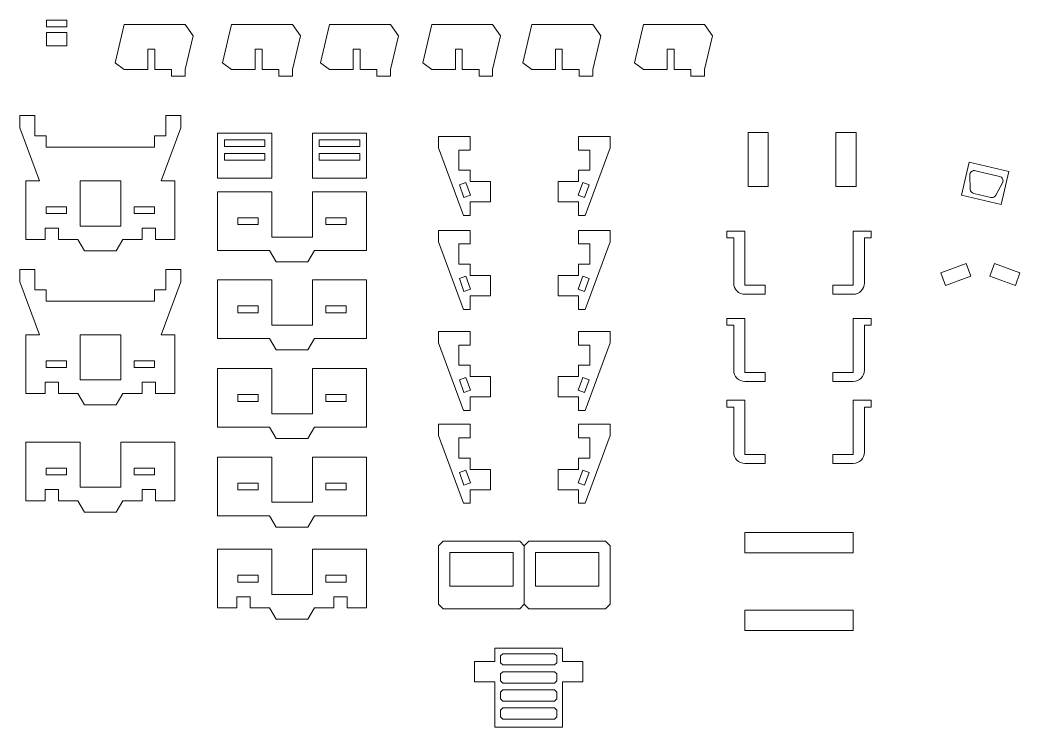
# Model space of a CAD drawing. Header units: millimetres. Extents: x 396 to 1740, y -484 to 227.
# Drawn here: x 396.6 to 839.9, y -484 to -170.6 of the extents above; entities that cross this region are included whole.
import ezdxf

# ---------------------------------------------------------------- set-up
doc = ezdxf.new("R2010")
doc.units = ezdxf.units.MM

msp = doc.modelspace()

# ---------------------------------------------------------------- linework, layer by layer
at = {"color": 5, "linetype": 'Continuous', "lineweight": 15}
for p, q in [((408.33, -170.65), (408.33, -173.65)), ((417.33, -170.65), (408.33, -170.65)), ((417.33, -170.65), (417.33, -173.65)), ((442.82, -172.59), (438.82, -189.59)), ((469.82, -172.59), (442.82, -172.59)), ((473.35, -177.59), (469.82, -172.59)), ((486.42, -189.59), (490.42, -172.59)), ((490.42, -172.59), (517.42, -172.59)), ((517.42, -172.59), (520.95, -177.59)), ((529.86, -189.59), (533.86, -172.59)), ((533.86, -172.59), (560.86, -172.59)), ((560.86, -172.59), (564.39, -177.59)), ((575.15, -189.59), (579.15, -172.59)), ((579.15, -172.59), (606.15, -172.59)), ((606.15, -172.59), (609.68, -177.59)), ((619.54, -189.59), (623.54, -172.59)), ((623.54, -172.59), (650.54, -172.59)), ((650.54, -172.59), (654.07, -177.59)), ((669.05, -189.59), (673.05, -172.59)), ((673.05, -172.59), (700.05, -172.59)), ((700.05, -172.59), (703.58, -177.59)), ((408.33, -173.65), (417.33, -173.65)), ((408.33, -182.14), (408.33, -176.14)), ((417.33, -176.14), (408.33, -176.14)), ((417.33, -182.14), (417.33, -176.14)), ((469.82, -192.59), (473.35, -177.59)), ((520.95, -177.59), (517.42, -192.59)), ((564.39, -177.59), (560.86, -192.59)), ((609.68, -177.59), (606.15, -192.59)), ((654.07, -177.59), (650.54, -192.59)), ((703.58, -177.59), (700.05, -192.59)), ((417.33, -182.14), (408.33, -182.14)), ((456.32, -183.59), (453.32, -183.59)), ((453.32, -183.59), (453.32, -192.59)), ((456.32, -192.59), (456.32, -183.59)), ((500.92, -183.59), (503.92, -183.59)), ((500.92, -192.59), (500.92, -183.59)), ((503.92, -183.59), (503.92, -192.59)), ((544.36, -183.59), (547.36, -183.59)), ((544.36, -192.59), (544.36, -183.59)), ((547.36, -183.59), (547.36, -192.59)), ((589.65, -183.59), (592.65, -183.59)), ((589.65, -192.59), (589.65, -183.59)), ((592.65, -183.59), (592.65, -192.59)), ((634.04, -183.59), (637.04, -183.59)), ((634.04, -192.59), (634.04, -183.59)), ((637.04, -183.59), (637.04, -192.59)), ((683.55, -183.59), (686.55, -183.59)), ((683.55, -192.59), (683.55, -183.59)), ((686.55, -183.59), (686.55, -192.59)), ((438.82, -189.59), (442.82, -192.59)), ((490.42, -192.59), (486.42, -189.59)), ((533.86, -192.59), (529.86, -189.59)), ((579.15, -192.59), (575.15, -189.59)), ((623.54, -192.59), (619.54, -189.59)), ((673.05, -192.59), (669.05, -189.59)), ((442.82, -192.59), (453.32, -192.59)), ((456.32, -192.59), (463.82, -192.59)), ((463.82, -195.59), (463.82, -192.59)), ((469.82, -195.59), (469.82, -192.59)), ((500.92, -192.59), (490.42, -192.59)), ((511.42, -192.59), (503.92, -192.59)), ((511.42, -195.59), (511.42, -192.59)), ((517.42, -192.59), (517.42, -195.59)), ((544.36, -192.59), (533.86, -192.59)), ((554.86, -192.59), (547.36, -192.59)), ((554.86, -195.59), (554.86, -192.59)), ((560.86, -192.59), (560.86, -195.59)), ((589.65, -192.59), (579.15, -192.59)), ((600.15, -192.59), (592.65, -192.59)), ((600.15, -195.59), (600.15, -192.59)), ((606.15, -192.59), (606.15, -195.59)), ((634.04, -192.59), (623.54, -192.59)), ((644.54, -192.59), (637.04, -192.59)), ((644.54, -195.59), (644.54, -192.59)), ((650.54, -192.59), (650.54, -195.59)), ((683.55, -192.59), (673.05, -192.59)), ((694.05, -192.59), (686.55, -192.59)), ((694.05, -195.59), (694.05, -192.59)), ((700.05, -192.59), (700.05, -195.59)), ((469.82, -195.59), (463.82, -195.59)), ((517.42, -195.59), (511.42, -195.59)), ((560.86, -195.59), (554.86, -195.59)), ((606.15, -195.59), (600.15, -195.59)), ((650.54, -195.59), (644.54, -195.59)), ((700.05, -195.59), (694.05, -195.59)), ((396.62, -218.42), (396.62, -212.97)), ((396.62, -212.97), (403.25, -212.97)), ((403.25, -212.97), (403.25, -221.97)), ((461.25, -221.97), (461.25, -212.97)), ((461.25, -212.97), (467.89, -212.97)), ((467.89, -212.97), (467.89, -218.42)), ((405.25, -241.97), (396.62, -218.42)), ((467.89, -218.42), (459.25, -241.97)), ((484.22, -220.77), (508.22, -220.77)), ((484.22, -240.77), (484.22, -220.77)), ((508.22, -220.77), (508.22, -240.77)), ((526.22, -220.77), (526.22, -240.77)), ((550.22, -220.77), (526.22, -220.77)), ((550.22, -240.77), (550.22, -220.77)), ((719.36, -244.51), (719.36, -220.51)), ((719.36, -220.51), (728.36, -220.51)), ((728.36, -244.51), (728.36, -220.51)), ((758.36, -244.51), (758.36, -220.51)), ((758.36, -220.51), (767.36, -220.51)), ((767.36, -244.51), (767.36, -220.51)), ((403.25, -221.97), (408.25, -221.97)), ((408.25, -221.97), (408.25, -226.97)), ((456.25, -226.97), (456.25, -221.97)), ((456.25, -221.97), (461.25, -221.97)), ((487.22, -226.77), (487.22, -223.77)), ((487.22, -223.77), (505.22, -223.77)), ((505.22, -223.77), (505.22, -226.77)), ((529.22, -223.77), (529.22, -226.77)), ((547.22, -223.77), (529.22, -223.77)), ((547.22, -226.77), (547.22, -223.77)), ((582.19, -222.27), (582.19, -227.27)), ((596.19, -222.27), (582.19, -222.27)), ((596.19, -228.27), (596.19, -222.27)), ((644.19, -228.27), (644.19, -222.27)), ((644.19, -222.27), (658.19, -222.27)), ((658.19, -222.27), (658.19, -227.27)), ((408.25, -226.97), (456.25, -226.97)), ((505.22, -226.77), (487.22, -226.77)), ((487.22, -229.77), (505.22, -229.77)), ((487.22, -232.77), (487.22, -229.77)), ((505.22, -229.77), (505.22, -232.77)), ((529.22, -226.77), (547.22, -226.77)), ((547.22, -229.77), (529.22, -229.77)), ((529.22, -229.77), (529.22, -232.77)), ((547.22, -232.77), (547.22, -229.77)), ((582.19, -227.27), (593.19, -257.27)), ((591.19, -228.27), (596.19, -228.27)), ((591.19, -237.27), (591.19, -228.27)), ((644.19, -228.27), (649.19, -228.27)), ((658.19, -227.27), (647.19, -257.27)), ((649.19, -228.27), (649.19, -237.27)), ((505.22, -232.77), (487.22, -232.77)), ((529.22, -232.77), (547.22, -232.77)), ((817.44, -233.7), (814, -248.31)), ((834.96, -237.83), (817.44, -233.7)), ((596.19, -237.27), (591.19, -237.27)), ((596.19, -242.27), (596.19, -237.27)), ((649.19, -237.27), (644.19, -237.27)), ((644.19, -242.27), (644.19, -237.27)), ((830.87, -239.95), (820.16, -237.43)), ((831.52, -252.43), (834.96, -237.83)), ((399.25, -267.97), (399.25, -241.97)), ((405.25, -241.97), (399.25, -241.97)), ((441.25, -241.97), (423.25, -241.97)), ((423.25, -261.97), (423.25, -241.97)), ((441.25, -241.97), (441.25, -261.97)), ((465.25, -241.97), (459.25, -241.97)), ((465.25, -241.97), (465.25, -267.97)), ((508.22, -240.77), (484.22, -240.77)), ((526.22, -240.77), (550.22, -240.77)), ((591.39, -243.64), (594.2, -242.6)), ((593.45, -249.27), (591.39, -243.64)), ((594.2, -242.6), (596.27, -248.24)), ((605.19, -242.27), (596.19, -242.27)), ((605.19, -242.27), (605.19, -251.27)), ((635.19, -242.27), (635.19, -251.27)), ((644.19, -242.27), (635.19, -242.27)), ((646.18, -242.6), (644.11, -248.24)), ((648.99, -243.64), (646.18, -242.6)), ((646.93, -249.27), (648.99, -243.64)), ((817.7, -239.43), (817.89, -245.64)), ((829.23, -248.31), (832.17, -242.84)), ((484.22, -272.85), (484.22, -246.85)), ((484.22, -246.85), (508.22, -246.85)), ((508.22, -266.85), (508.22, -246.85)), ((526.22, -266.85), (526.22, -246.85)), ((550.22, -246.85), (526.22, -246.85)), ((550.22, -246.85), (550.22, -272.85)), ((596.27, -248.24), (593.45, -249.27)), ((644.11, -248.24), (646.93, -249.27)), ((719.36, -244.51), (728.36, -244.51)), ((758.36, -244.51), (767.36, -244.51)), ((819.43, -247.53), (827.01, -249.31)), ((605.19, -251.27), (596.19, -251.27)), ((596.19, -257.27), (596.19, -251.27)), ((635.19, -251.27), (644.19, -251.27)), ((644.19, -257.27), (644.19, -251.27)), ((814, -248.31), (831.52, -252.43)), ((417.25, -253.47), (408.25, -253.47)), ((408.25, -253.47), (408.25, -256.47)), ((408.25, -256.47), (417.25, -256.47)), ((417.25, -256.47), (417.25, -253.47)), ((456.25, -253.47), (447.25, -253.47)), ((447.25, -253.47), (447.25, -256.47)), ((447.25, -256.47), (456.25, -256.47)), ((456.25, -256.47), (456.25, -253.47)), ((493.22, -261.35), (493.22, -258.35)), ((493.22, -258.35), (502.22, -258.35)), ((502.22, -261.35), (493.22, -261.35)), ((502.22, -258.35), (502.22, -261.35)), ((532.22, -261.35), (532.22, -258.35)), ((532.22, -258.35), (541.22, -258.35)), ((541.22, -261.35), (532.22, -261.35)), ((541.22, -258.35), (541.22, -261.35)), ((593.19, -257.27), (596.19, -257.27)), ((647.19, -257.27), (644.19, -257.27)), ((407.75, -262.97), (413.75, -262.97)), ((407.75, -267.97), (407.75, -262.97)), ((413.75, -262.97), (413.75, -267.97)), ((423.25, -261.97), (441.25, -261.97)), ((450.75, -262.97), (456.75, -262.97)), ((450.75, -267.97), (450.75, -262.97)), ((456.75, -262.97), (456.75, -267.97)), ((582.19, -263.91), (582.19, -268.91)), ((596.19, -263.91), (582.19, -263.91)), ((596.19, -269.91), (596.19, -263.91)), ((644.19, -263.91), (658.19, -263.91)), ((644.19, -269.91), (644.19, -263.91)), ((658.19, -263.91), (658.19, -268.91)), ((710.01, -264.22), (710.01, -267.22)), ((718.01, -264.22), (710.01, -264.22)), ((718.01, -288.22), (718.01, -264.22)), ((766.01, -288.22), (766.01, -264.22)), ((766.01, -264.22), (774.01, -264.22)), ((774.01, -264.22), (774.01, -267.22)), ((407.75, -267.97), (399.25, -267.97)), ((422.25, -267.97), (413.75, -267.97)), ((425.25, -272.97), (422.25, -267.97)), ((442.25, -267.97), (439.25, -272.97)), ((450.75, -267.97), (442.25, -267.97)), ((465.25, -267.97), (456.75, -267.97)), ((508.22, -266.85), (526.22, -266.85)), ((582.19, -268.91), (593.19, -298.91)), ((596.19, -269.91), (591.19, -269.91)), ((591.19, -269.91), (591.19, -278.91)), ((644.19, -269.91), (649.19, -269.91)), ((658.19, -268.91), (647.19, -298.91)), ((649.19, -269.91), (649.19, -278.91)), ((710.01, -267.22), (713.01, -267.22)), ((713.01, -267.22), (713.01, -287.22)), ((774.01, -267.22), (771.01, -267.22)), ((771.01, -267.22), (771.01, -287.22)), ((439.25, -272.97), (425.25, -272.97)), ((507.22, -272.85), (484.22, -272.85)), ((507.22, -272.85), (510.22, -277.85)), ((524.22, -277.85), (527.22, -272.85)), ((550.22, -272.85), (527.22, -272.85)), ((524.22, -277.85), (510.22, -277.85)), ((591.19, -278.91), (596.19, -278.91)), ((596.19, -283.91), (596.19, -278.91)), ((644.19, -283.91), (644.19, -278.91)), ((649.19, -278.91), (644.19, -278.91)), ((816.06, -278.61), (804.79, -282.74)), ((816.06, -278.61), (818.13, -284.25)), ((828.67, -278.61), (826.6, -284.25)), ((828.67, -278.61), (839.93, -282.74)), ((403.25, -281.19), (396.62, -281.19)), ((396.62, -281.19), (396.62, -286.65)), ((403.25, -290.19), (403.25, -281.19)), ((461.25, -281.19), (461.25, -290.19)), ((467.89, -281.19), (461.25, -281.19)), ((467.89, -286.65), (467.89, -281.19)), ((804.79, -282.74), (806.86, -288.38)), ((839.93, -282.74), (837.87, -288.38)), ((396.62, -286.65), (405.25, -310.19)), ((459.25, -310.19), (467.89, -286.65)), ((484.22, -311.87), (484.22, -285.87)), ((508.22, -285.87), (484.22, -285.87)), ((508.22, -305.87), (508.22, -285.87)), ((550.22, -285.87), (526.22, -285.87)), ((526.22, -285.87), (526.22, -305.87)), ((550.22, -285.87), (550.22, -311.87)), ((591.39, -285.28), (594.2, -284.24)), ((593.45, -290.91), (591.39, -285.28)), ((594.2, -284.24), (596.27, -289.88)), ((596.19, -283.91), (605.19, -283.91)), ((605.19, -283.91), (605.19, -292.91)), ((635.19, -283.91), (635.19, -292.91)), ((644.19, -283.91), (635.19, -283.91)), ((646.18, -284.24), (644.11, -289.88)), ((648.99, -285.28), (646.18, -284.24)), ((646.93, -290.91), (648.99, -285.28)), ((818.13, -284.25), (806.86, -288.38)), ((826.6, -284.25), (837.87, -288.38)), ((408.25, -290.19), (403.25, -290.19)), ((408.25, -295.19), (408.25, -290.19)), ((456.25, -290.19), (456.25, -295.19)), ((461.25, -290.19), (456.25, -290.19)), ((596.27, -289.88), (593.45, -290.91)), ((644.11, -289.88), (646.93, -290.91)), ((727.01, -288.22), (718.01, -288.22)), ((718.01, -292.22), (727.01, -292.22)), ((727.01, -292.22), (727.01, -288.22)), ((757.01, -292.22), (757.01, -288.22)), ((757.01, -288.22), (766.01, -288.22)), ((766.01, -292.22), (757.01, -292.22)), ((456.25, -295.19), (408.25, -295.19)), ((605.19, -292.91), (596.19, -292.91)), ((596.19, -298.91), (596.19, -292.91)), ((635.19, -292.91), (644.19, -292.91)), ((644.19, -298.91), (644.19, -292.91)), ((493.22, -297.37), (493.22, -300.37)), ((502.22, -297.37), (493.22, -297.37)), ((493.22, -300.37), (502.22, -300.37)), ((502.22, -300.37), (502.22, -297.37)), ((532.22, -297.37), (532.22, -300.37)), ((541.22, -297.37), (532.22, -297.37)), ((532.22, -300.37), (541.22, -300.37)), ((541.22, -300.37), (541.22, -297.37)), ((593.19, -298.91), (596.19, -298.91)), ((647.19, -298.91), (644.19, -298.91)), ((508.22, -305.87), (526.22, -305.87)), ((710.01, -302.88), (710.01, -305.88)), ((718.01, -302.88), (710.01, -302.88)), ((710.01, -305.88), (713.01, -305.88)), ((713.01, -305.88), (713.01, -325.88)), ((718.01, -326.88), (718.01, -302.88)), ((766.01, -302.88), (774.01, -302.88)), ((766.01, -326.88), (766.01, -302.88)), ((774.01, -305.88), (771.01, -305.88)), ((771.01, -305.88), (771.01, -325.88)), ((774.01, -302.88), (774.01, -305.88)), ((399.25, -336.19), (399.25, -310.19)), ((405.25, -310.19), (399.25, -310.19)), ((423.25, -310.19), (441.25, -310.19)), ((423.25, -330.19), (423.25, -310.19)), ((441.25, -310.19), (441.25, -330.19)), ((465.25, -310.19), (459.25, -310.19)), ((465.25, -310.19), (465.25, -336.19)), ((582.19, -308.7), (582.19, -313.7)), ((596.19, -308.7), (582.19, -308.7)), ((596.19, -314.7), (596.19, -308.7)), ((644.19, -308.7), (658.19, -308.7)), ((644.19, -314.7), (644.19, -308.7)), ((658.19, -308.7), (658.19, -313.7)), ((507.22, -311.87), (484.22, -311.87)), ((510.22, -316.87), (507.22, -311.87)), ((527.22, -311.87), (524.22, -316.87)), ((550.22, -311.87), (527.22, -311.87)), ((582.19, -313.7), (593.19, -343.7)), ((596.19, -314.7), (591.19, -314.7)), ((591.19, -314.7), (591.19, -323.7)), ((644.19, -314.7), (649.19, -314.7)), ((658.19, -313.7), (647.19, -343.7)), ((649.19, -314.7), (649.19, -323.7)), ((524.22, -316.87), (510.22, -316.87)), ((417.25, -321.69), (408.25, -321.69)), ((408.25, -321.69), (408.25, -324.69)), ((417.25, -324.69), (417.25, -321.69)), ((456.25, -321.69), (447.25, -321.69)), ((447.25, -321.69), (447.25, -324.69)), ((456.25, -324.69), (456.25, -321.69)), ((408.25, -324.69), (417.25, -324.69)), ((447.25, -324.69), (456.25, -324.69)), ((484.22, -351.16), (484.22, -325.16)), ((508.22, -325.16), (484.22, -325.16)), ((508.22, -345.16), (508.22, -325.16)), ((550.22, -325.16), (526.22, -325.16)), ((526.22, -325.16), (526.22, -345.16)), ((550.22, -325.16), (550.22, -351.16)), ((591.19, -323.7), (596.19, -323.7)), ((596.19, -328.7), (596.19, -323.7)), ((644.19, -328.7), (644.19, -323.7)), ((649.19, -323.7), (644.19, -323.7)), ((727.01, -326.88), (718.01, -326.88)), ((727.01, -330.88), (727.01, -326.88)), ((757.01, -326.88), (766.01, -326.88)), ((757.01, -330.88), (757.01, -326.88)), ((407.75, -331.19), (413.75, -331.19)), ((407.75, -336.19), (407.75, -331.19)), ((413.75, -331.19), (413.75, -336.19)), ((423.25, -330.19), (441.25, -330.19)), ((450.75, -331.19), (456.75, -331.19)), ((450.75, -336.19), (450.75, -331.19)), ((456.75, -331.19), (456.75, -336.19)), ((591.39, -330.07), (594.2, -329.03)), ((593.45, -335.7), (591.39, -330.07)), ((594.2, -329.03), (596.27, -334.67)), ((596.19, -328.7), (605.19, -328.7)), ((605.19, -328.7), (605.19, -337.7)), ((644.19, -328.7), (635.19, -328.7)), ((635.19, -328.7), (635.19, -337.7)), ((646.18, -329.03), (644.11, -334.67)), ((648.99, -330.07), (646.18, -329.03)), ((646.93, -335.7), (648.99, -330.07)), ((718.01, -330.88), (727.01, -330.88)), ((766.01, -330.88), (757.01, -330.88)), ((407.75, -336.19), (399.25, -336.19)), ((422.25, -336.19), (413.75, -336.19)), ((425.25, -341.19), (422.25, -336.19)), ((442.25, -336.19), (439.25, -341.19)), ((450.75, -336.19), (442.25, -336.19)), ((465.25, -336.19), (456.75, -336.19)), ((502.22, -336.66), (493.22, -336.66)), ((493.22, -336.66), (493.22, -339.66)), ((502.22, -339.66), (502.22, -336.66)), ((541.22, -336.66), (532.22, -336.66)), ((532.22, -336.66), (532.22, -339.66)), ((541.22, -339.66), (541.22, -336.66)), ((596.27, -334.67), (593.45, -335.7)), ((644.11, -334.67), (646.93, -335.7)), ((439.25, -341.19), (425.25, -341.19)), ((493.22, -339.66), (502.22, -339.66)), ((532.22, -339.66), (541.22, -339.66)), ((605.19, -337.7), (596.19, -337.7)), ((596.19, -343.7), (596.19, -337.7)), ((635.19, -337.7), (644.19, -337.7)), ((644.19, -343.7), (644.19, -337.7)), ((710.01, -342.19), (710.01, -339.19)), ((718.01, -339.19), (710.01, -339.19)), ((718.01, -363.19), (718.01, -339.19)), ((766.01, -339.19), (774.01, -339.19)), ((766.01, -363.19), (766.01, -339.19)), ((774.01, -339.19), (774.01, -342.19)), ((508.22, -345.16), (526.22, -345.16)), ((593.19, -343.7), (596.19, -343.7)), ((647.19, -343.7), (644.19, -343.7)), ((710.01, -342.19), (713.01, -342.19)), ((713.01, -342.19), (713.01, -362.19)), ((774.01, -342.19), (771.01, -342.19)), ((771.01, -342.19), (771.01, -362.19)), ((582.19, -349.84), (582.19, -354.84)), ((596.19, -349.84), (582.19, -349.84)), ((596.19, -355.84), (596.19, -349.84)), ((644.19, -355.84), (644.19, -349.84)), ((644.19, -349.84), (658.19, -349.84)), ((658.19, -349.84), (658.19, -354.84)), ((507.22, -351.16), (484.22, -351.16)), ((510.22, -356.16), (507.22, -351.16)), ((527.22, -351.16), (524.22, -356.16)), ((550.22, -351.16), (527.22, -351.16)), ((399.25, -383.72), (399.25, -357.72)), ((423.25, -357.72), (399.25, -357.72)), ((423.25, -377.72), (423.25, -357.72)), ((465.25, -357.72), (441.25, -357.72)), ((441.25, -357.72), (441.25, -377.72)), ((465.25, -357.72), (465.25, -383.72)), ((524.22, -356.16), (510.22, -356.16)), ((582.19, -354.84), (593.19, -384.84)), ((596.19, -355.84), (591.19, -355.84)), ((591.19, -355.84), (591.19, -364.84)), ((649.19, -355.84), (644.19, -355.84)), ((658.19, -354.84), (647.19, -384.84)), ((649.19, -364.84), (649.19, -355.84)), ((727.01, -363.19), (718.01, -363.19)), ((727.01, -367.19), (727.01, -363.19)), ((757.01, -363.19), (766.01, -363.19)), ((757.01, -367.19), (757.01, -363.19)), ((484.22, -390.39), (484.22, -364.39)), ((508.22, -364.39), (484.22, -364.39)), ((508.22, -384.39), (508.22, -364.39)), ((526.22, -364.39), (526.22, -384.39)), ((550.22, -364.39), (526.22, -364.39)), ((550.22, -364.39), (550.22, -390.39)), ((591.19, -364.84), (596.19, -364.84)), ((596.19, -369.84), (596.19, -364.84)), ((644.19, -369.84), (644.19, -364.84)), ((644.19, -364.84), (649.19, -364.84)), ((718.01, -367.19), (727.01, -367.19)), ((766.01, -367.19), (757.01, -367.19)), ((417.25, -369.22), (408.25, -369.22)), ((408.25, -369.22), (408.25, -372.22)), ((408.25, -372.22), (417.25, -372.22)), ((417.25, -372.22), (417.25, -369.22)), ((456.25, -369.22), (447.25, -369.22)), ((447.25, -369.22), (447.25, -372.22)), ((447.25, -372.22), (456.25, -372.22)), ((456.25, -372.22), (456.25, -369.22)), ((591.39, -371.21), (594.2, -370.18)), ((593.45, -376.84), (591.39, -371.21)), ((594.2, -370.18), (596.27, -375.81)), ((596.19, -369.84), (605.19, -369.84)), ((605.19, -369.84), (605.19, -378.84)), ((635.19, -378.84), (635.19, -369.84)), ((635.19, -369.84), (644.19, -369.84)), ((646.18, -370.18), (644.11, -375.81)), ((648.99, -371.21), (646.18, -370.18)), ((646.93, -376.84), (648.99, -371.21)), ((502.22, -375.89), (493.22, -375.89)), ((493.22, -375.89), (493.22, -378.89)), ((502.22, -378.89), (502.22, -375.89)), ((541.22, -375.89), (532.22, -375.89)), ((532.22, -375.89), (532.22, -378.89)), ((541.22, -378.89), (541.22, -375.89)), ((596.27, -375.81), (593.45, -376.84)), ((644.11, -375.81), (646.93, -376.84)), ((407.75, -378.72), (413.75, -378.72)), ((407.75, -383.72), (407.75, -378.72)), ((413.75, -378.72), (413.75, -383.72)), ((423.25, -377.72), (441.25, -377.72)), ((450.75, -378.72), (456.75, -378.72)), ((450.75, -383.72), (450.75, -378.72)), ((456.75, -378.72), (456.75, -383.72)), ((493.22, -378.89), (502.22, -378.89)), ((532.22, -378.89), (541.22, -378.89)), ((605.19, -378.84), (596.19, -378.84)), ((596.19, -384.84), (596.19, -378.84)), ((635.19, -378.84), (644.19, -378.84)), ((644.19, -384.84), (644.19, -378.84)), ((407.75, -383.72), (399.25, -383.72)), ((422.25, -383.72), (413.75, -383.72)), ((425.25, -388.72), (422.25, -383.72)), ((442.25, -383.72), (439.25, -388.72)), ((450.75, -383.72), (442.25, -383.72)), ((465.25, -383.72), (456.75, -383.72)), ((508.22, -384.39), (526.22, -384.39)), ((593.19, -384.84), (596.19, -384.84)), ((647.19, -384.84), (644.19, -384.84)), ((439.25, -388.72), (425.25, -388.72)), ((507.22, -390.39), (484.22, -390.39)), ((510.22, -395.39), (507.22, -390.39)), ((527.22, -390.39), (524.22, -395.39)), ((550.22, -390.39), (527.22, -390.39)), ((524.22, -395.39), (510.22, -395.39)), ((718.01, -397.74), (718.01, -406.74)), ((718.01, -397.74), (766.01, -397.74)), ((766.01, -397.74), (766.01, -406.74)), ((584.19, -401.63), (582.19, -403.63)), ((584.19, -401.63), (618.19, -401.63)), ((620.19, -403.63), (618.19, -401.63)), ((622.19, -401.63), (620.19, -403.63)), ((656.19, -401.63), (622.19, -401.63)), ((658.19, -403.63), (656.19, -401.63)), ((484.22, -431.24), (484.22, -405.24)), ((508.22, -405.24), (484.22, -405.24)), ((508.22, -425.24), (508.22, -405.24)), ((526.22, -405.24), (526.22, -425.24)), ((550.22, -405.24), (526.22, -405.24)), ((550.22, -405.24), (550.22, -431.24)), ((582.19, -429.63), (582.19, -403.63)), ((587.19, -406.63), (615.19, -406.63)), ((587.19, -421.63), (587.19, -406.63)), ((615.19, -406.63), (615.19, -421.63)), ((620.19, -403.63), (620.19, -429.63)), ((653.19, -406.63), (625.19, -406.63)), ((625.19, -406.63), (625.19, -421.63)), ((653.19, -421.63), (653.19, -406.63)), ((658.19, -429.63), (658.19, -403.63)), ((718.01, -406.74), (766.01, -406.74)), ((502.22, -416.74), (493.22, -416.74)), ((493.22, -416.74), (493.22, -419.74)), ((493.22, -419.74), (502.22, -419.74)), ((502.22, -419.74), (502.22, -416.74)), ((541.22, -416.74), (532.22, -416.74)), ((532.22, -416.74), (532.22, -419.74)), ((532.22, -419.74), (541.22, -419.74)), ((541.22, -419.74), (541.22, -416.74)), ((508.22, -425.24), (526.22, -425.24)), ((615.19, -421.63), (587.19, -421.63)), ((625.19, -421.63), (653.19, -421.63)), ((492.72, -426.24), (498.72, -426.24)), ((492.72, -431.24), (492.72, -426.24)), ((498.72, -426.24), (498.72, -431.24)), ((535.72, -426.24), (541.72, -426.24)), ((535.72, -431.24), (535.72, -426.24)), ((541.72, -426.24), (541.72, -431.24)), ((582.19, -429.63), (584.19, -431.63)), ((618.19, -431.63), (620.19, -429.63)), ((620.19, -429.63), (622.19, -431.63)), ((656.19, -431.63), (658.19, -429.63)), ((492.72, -431.24), (484.22, -431.24)), ((507.22, -431.24), (498.72, -431.24)), ((510.22, -436.24), (507.22, -431.24)), ((527.22, -431.24), (524.22, -436.24)), ((535.72, -431.24), (527.22, -431.24)), ((550.22, -431.24), (541.72, -431.24)), ((618.19, -431.63), (584.19, -431.63)), ((622.19, -431.63), (656.19, -431.63)), ((718.01, -432.29), (718.01, -441.29)), ((718.01, -432.29), (766.01, -432.29)), ((766.01, -432.29), (766.01, -441.29)), ((524.22, -436.24), (510.22, -436.24)), ((718.01, -441.29), (766.01, -441.29)), ((637.12, -449), (607.12, -449)), ((607.12, -449), (607.12, -455)), ((609.62, -452.5), (610.62, -451.5)), ((633.62, -451.5), (610.62, -451.5)), ((633.62, -451.5), (634.62, -452.5)), ((637.12, -455), (637.12, -449)), ((598.12, -455), (598.12, -464)), ((607.12, -455), (598.12, -455)), ((609.62, -452.5), (609.62, -455.5)), ((610.62, -456.5), (609.62, -455.5)), ((610.62, -456.5), (633.62, -456.5)), ((634.62, -455.5), (633.62, -456.5)), ((634.62, -455.5), (634.62, -452.5)), ((646.12, -455), (637.12, -455)), ((646.12, -464), (646.12, -455)), ((609.62, -460.5), (610.62, -459.5)), ((609.62, -460.5), (609.62, -463.5)), ((633.62, -459.5), (610.62, -459.5)), ((633.62, -459.5), (634.62, -460.5)), ((634.62, -463.5), (634.62, -460.5)), ((598.12, -464), (607.12, -464)), ((607.12, -464), (607.12, -484)), ((610.62, -464.5), (609.62, -463.5)), ((610.62, -464.5), (633.62, -464.5)), ((634.62, -463.5), (633.62, -464.5)), ((637.12, -464), (646.12, -464)), ((637.12, -484), (637.12, -464)), ((609.62, -468.5), (610.62, -467.5)), ((609.62, -468.5), (609.62, -471.5)), ((633.62, -467.5), (610.62, -467.5)), ((633.62, -467.5), (634.62, -468.5)), ((634.62, -471.5), (634.62, -468.5)), ((610.62, -472.5), (609.62, -471.5)), ((610.62, -472.5), (633.62, -472.5)), ((634.62, -471.5), (633.62, -472.5)), ((609.62, -476.5), (610.62, -475.5)), ((609.62, -476.5), (609.62, -479.5)), ((633.62, -475.5), (610.62, -475.5)), ((633.62, -475.5), (634.62, -476.5)), ((634.62, -479.5), (634.62, -476.5)), ((610.62, -480.5), (609.62, -479.5)), ((610.62, -480.5), (633.62, -480.5)), ((634.62, -479.5), (633.62, -480.5)), ((607.12, -484), (637.12, -484))]:
    msp.add_line(p, q, dxfattribs=at)
for centre, radius, start, end in [((819.7, -239.37), 2, 76.7595, 181.7595), ((830.41, -241.89), 2, 331.7595, 76.7595), ((819.89, -245.58), 2, 181.7595, 256.7595), ((827.47, -247.37), 2, 256.7595, 331.7595), ((718.01, -287.22), 5, 180, 270), ((766.01, -287.22), 5, 270, 360), ((718.01, -325.88), 5, 180, 270), ((766.01, -325.88), 5, 270, 360), ((718.01, -362.19), 5, 180, 270), ((766.01, -362.19), 5, 270, 360)]:
    msp.add_arc(centre, radius, start, end, dxfattribs=at)

doc.saveas('drawing.dxf')
